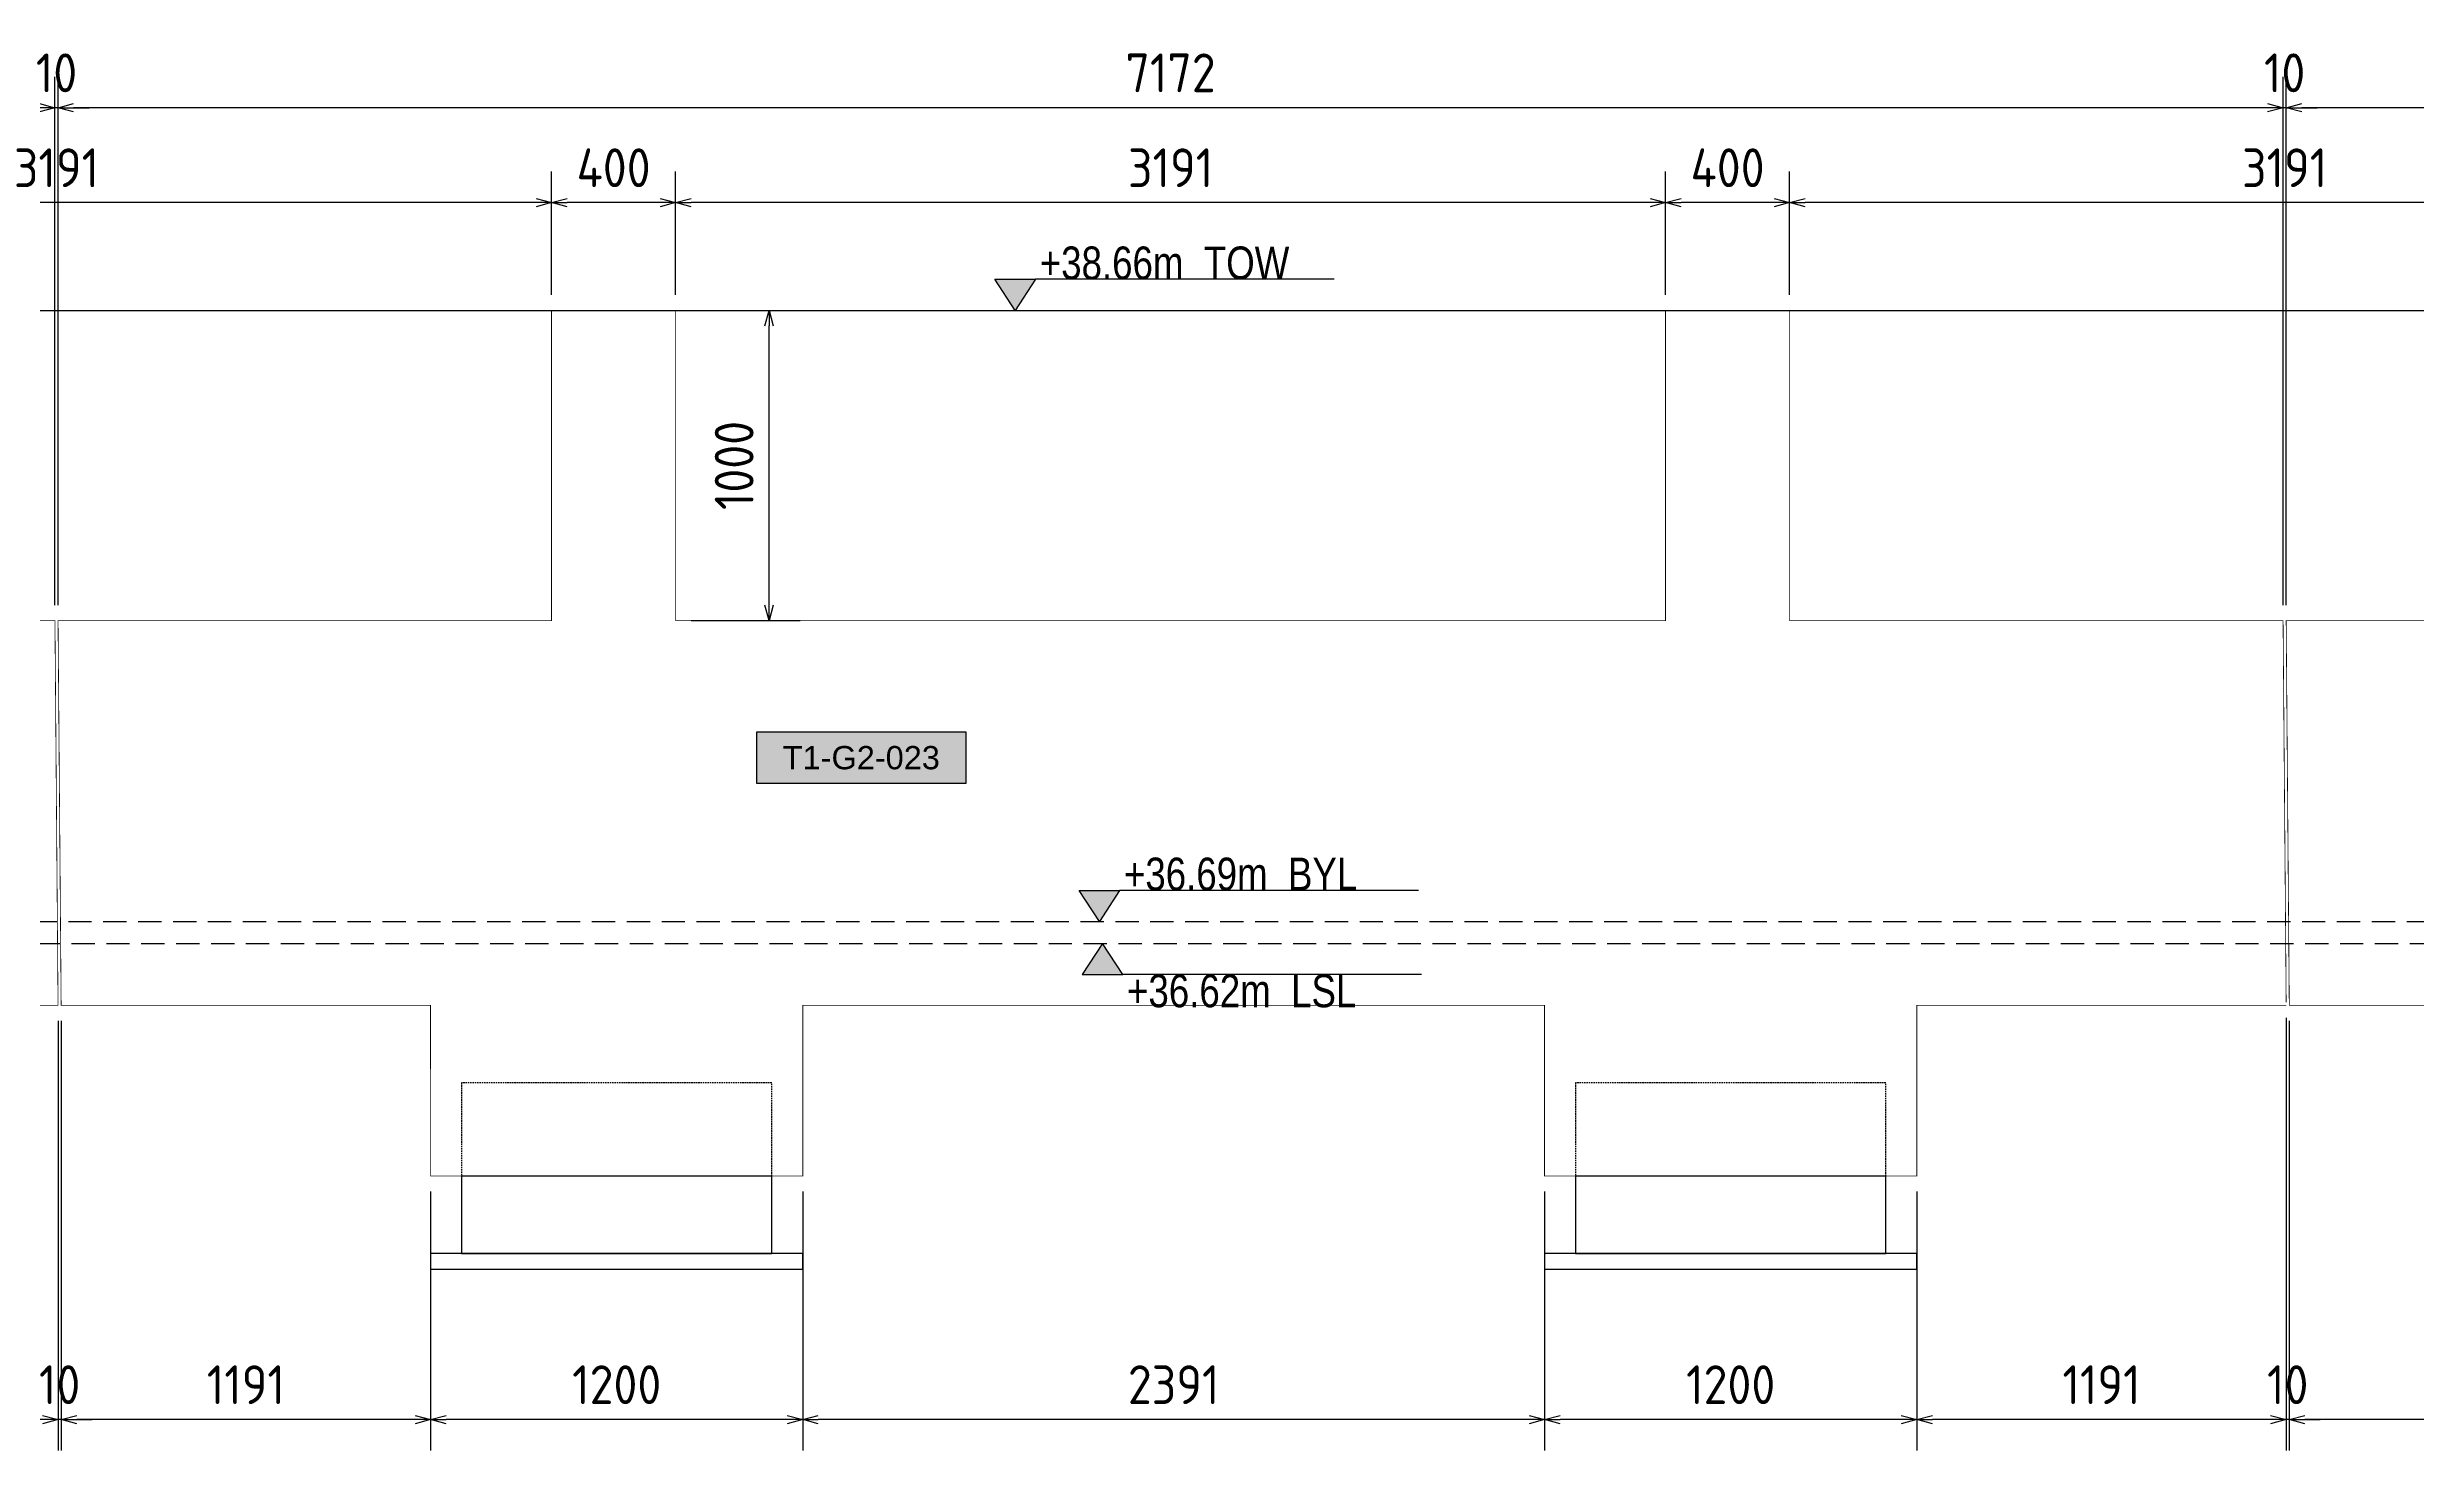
# Model space of a CAD drawing. Header units: centimetres. Extents: x -6122352 to 6876996, y -1694241 to 2592194.
# Drawn here: x 3308152 to 3315789, y 50187 to 54711 of the extents above; entities that cross this region are included whole.
import ezdxf
from ezdxf.enums import TextEntityAlignment as Align

# ---------------------------------------------------------------- set-up
doc = ezdxf.new("R2010")
doc.units = ezdxf.units.CM
doc.header["$MEASUREMENT"] = 0
doc.header["$PDMODE"] = 66
doc.header["$PDSIZE"] = 100
for name, pattern in [('23585-XR-AR-END-SETTING OUT PLAN$0$HIDDEN', [0.375, 0.25, -0.125]), ('CENTER', [2, 1.25, -0.25, 0.25, -0.25]), ('DASHED2', [0.375, 0.25, -0.125])]:
    doc.linetypes.add(name, pattern=pattern)
doc.layers.get('Defpoints').update_dxf_attribs({"color": 255, "linetype": 'CENTER'})
for name, color, linetype in [('00-MI-DIM', 7, 'Continuous'), ('@MI-TYPE-01', 30, 'Continuous'), ('@MI-TYPE-02', 6, 'Continuous'), ('JML-Dimension', 1, 'Continuous'), ('PANEL-TAGS', 7, 'Continuous'), ('SECTION', 130, 'Continuous')]:
    doc.layers.add(name, color=color, linetype=linetype)
doc.styles.add('PANELTAG_STYLE', font='arial.ttf')
doc.styles.add('Schueco-BEMSTIL', font='isocpeur.ttf', dxfattribs={"width": 0.9})
doc.styles.add('txt-Pisa-std', font='arial.ttf', dxfattribs={"width": 0.8})
doc.dimstyles.new('MI- JWC-TXT-2.5 MM', dxfattribs={"dimscale": 1.5, "dimtxt": 2.5, "dimasz": 1, "dimexe": 2, "dimexo": 1, "dimgap": 1, "dimtad": 1, "dimdec": 0, "dimdsep": 46, "dimtxsty": 'Schueco-BEMSTIL', "dimblk": 'OPEN30', "dimcen": 0, "dimdle": 2, "dimclrd": 140, "dimclre": 8, "dimclrt": 40, "dimadec": 0, "dimazin": 2, "dimtfac": 1, "dimtdec": 0, "dimtix": 1, "dimtmove": 2, "dimatfit": 3, "dimldrblk": 'OPEN', "dimfxl": 2, "dimlwd": -1, "dimlwe": -1, "dimarcsym": 0})

# ---------------------------------------------------------------- blocks, each defined once
blk = doc.blocks.new('T1-FOOTING ELEVATION')
at = {"color": 9}
blk.add_lwpolyline([(-600, -250), (600, -250), (600, -300), (-600, -300)], close=True, dxfattribs=at)
at = {"layer": '@MI-TYPE-01', "color": 114, "linetype": '23585-XR-AR-END-SETTING OUT PLAN$0$HIDDEN', "ltscale": 20, "true_color": 0x139b48}
blk.add_lwpolyline([(-500, 0), (-500, 300), (500, 300), (500, 0)], dxfattribs=at)
at = {"layer": '@MI-TYPE-01', "color": 114, "true_color": 0x139b48}
blk.add_lwpolyline([(-500, 0), (500, 0), (500, -250), (-500, -250)], close=True, dxfattribs=at)
blk = doc.blocks.new('_Open30')
at = {"color": 0, "linetype": 'ByBlock', "lineweight": -2}
for p, q in [((-1, 0.27), (0, 0)), ((0, 0), (-1, -0.27)), ((0, 0), (-1, 0))]:
    blk.add_line(p, q, dxfattribs=at)
blk = doc.blocks.new('*D4191')
at = {"layer": '@MI-TYPE-02', "color": 8, "transparency": 16777216}
for p, q in [((3310227, 53863), (3310578.1, 53863)), ((3310227, 52863), (3310578.1, 52863))]:
    blk.add_line(p, q, dxfattribs=at)
at = {"layer": '@MI-TYPE-02', "color": 140, "transparency": 16777216}
blk.add_line((3310478.1, 52913), (3310478.1, 53813), dxfattribs=at)
at = {"layer": 'Defpoints', "color": 0, "transparency": 16777216}
for p in [(3310177, 53863), (3310478.1, 53863), (3310177, 52863)]:
    blk.add_point(p, dxfattribs=at)
at = {"layer": '@MI-TYPE-02', "color": 140, "transparency": 16777216, "xscale": 50, "yscale": 50, "zscale": 50}
for p, rotation in [((3310478.1, 53863), 90), ((3310478.1, 52863), 270)]:
    blk.add_blockref('_Open30', p, dxfattribs=dict(at, rotation=rotation))
at = {"layer": '@MI-TYPE-02', "color": 40, "transparency": 16777216, "insert": (3310365.6, 53363), "char_height": 125, "attachment_point": 5, "rotation": 90, "style": 'Schueco-BEMSTIL'}
blk.add_mtext('1000', dxfattribs=at)
blk = doc.blocks.new('_Open')
at = {"color": 0, "linetype": 'ByBlock', "lineweight": -2}
for p, q in [((-1, 0.2), (0, 0)), ((-1, -0.2), (0, 0)), ((0, 0), (-1, 0))]:
    blk.add_line(p, q, dxfattribs=at)
blk = doc.blocks.new('*D4243')
at = {"layer": '00-MI-DIM', "color": 8, "transparency": 16777216}
for p, q in [((3313767.8, 53913), (3313767.8, 54310.3)), ((3316958.9, 53913), (3316958.9, 54310.3))]:
    blk.add_line(p, q, dxfattribs=at)
at = {"layer": '00-MI-DIM', "color": 140, "transparency": 16777216}
blk.add_line((3316908.9, 54210.3), (3313817.8, 54210.3), dxfattribs=at)
at = {"layer": 'Defpoints', "color": 0, "transparency": 16777216}
for p in [(3313767.8, 54210.3), (3313767.8, 53863), (3316958.9, 53863)]:
    blk.add_point(p, dxfattribs=at)
at = {"layer": '00-MI-DIM', "color": 140, "transparency": 16777216, "xscale": 50, "yscale": 50, "zscale": 50, "rotation": 180}
blk.add_blockref('_Open30', (3313767.8, 54210.3), dxfattribs=at)
at = {"layer": '00-MI-DIM', "color": 140, "transparency": 16777216, "xscale": 50, "yscale": 50, "zscale": 50}
blk.add_blockref('_Open30', (3316958.9, 54210.3), dxfattribs=at)
at = {"layer": '00-MI-DIM', "color": 40, "transparency": 16777216, "insert": (3315363.4, 54322.8), "char_height": 125, "attachment_point": 5, "style": 'Schueco-BEMSTIL'}
blk.add_mtext('3191', dxfattribs=at)
blk = doc.blocks.new('*D4245')
at = {"layer": '00-MI-DIM', "color": 8, "transparency": 16777216}
for p, q in [((3313367.8, 53913), (3313367.8, 54310.3)), ((3313767.8, 53913), (3313767.8, 54310.3))]:
    blk.add_line(p, q, dxfattribs=at)
at = {"layer": '00-MI-DIM', "color": 140, "transparency": 16777216}
blk.add_line((3313717.8, 54210.3), (3313417.8, 54210.3), dxfattribs=at)
at = {"layer": 'Defpoints', "color": 0, "transparency": 16777216}
for p in [(3313367.8, 54210.3), (3313367.8, 53863), (3313767.8, 53863)]:
    blk.add_point(p, dxfattribs=at)
at = {"layer": '00-MI-DIM', "color": 140, "transparency": 16777216, "xscale": 50, "yscale": 50, "zscale": 50, "rotation": 180}
blk.add_blockref('_Open30', (3313367.8, 54210.3), dxfattribs=at)
at = {"layer": '00-MI-DIM', "color": 140, "transparency": 16777216, "xscale": 50, "yscale": 50, "zscale": 50}
blk.add_blockref('_Open30', (3313767.8, 54210.3), dxfattribs=at)
at = {"layer": '00-MI-DIM', "color": 40, "transparency": 16777216, "insert": (3313567.8, 54322.8), "char_height": 125, "attachment_point": 5, "style": 'Schueco-BEMSTIL'}
blk.add_mtext('400', dxfattribs=at)
blk = doc.blocks.new('*D4293')
at = {"layer": '00-MI-DIM', "color": 8, "transparency": 16777216}
for p, q in [((3310177, 53913), (3310177, 54310.3)), ((3313367.8, 53913), (3313367.8, 54310.3))]:
    blk.add_line(p, q, dxfattribs=at)
at = {"layer": '00-MI-DIM', "color": 140, "transparency": 16777216}
blk.add_line((3313317.8, 54210.3), (3310227, 54210.3), dxfattribs=at)
at = {"layer": 'Defpoints', "color": 0, "transparency": 16777216}
for p in [(3310177, 54210.3), (3310177, 53863), (3313367.8, 53863)]:
    blk.add_point(p, dxfattribs=at)
at = {"layer": '00-MI-DIM', "color": 140, "transparency": 16777216, "xscale": 50, "yscale": 50, "zscale": 50, "rotation": 180}
blk.add_blockref('_Open30', (3310177, 54210.3), dxfattribs=at)
at = {"layer": '00-MI-DIM', "color": 140, "transparency": 16777216, "xscale": 50, "yscale": 50, "zscale": 50}
blk.add_blockref('_Open30', (3313367.8, 54210.3), dxfattribs=at)
at = {"layer": '00-MI-DIM', "color": 40, "transparency": 16777216, "insert": (3311772.4, 54322.8), "char_height": 125, "attachment_point": 5, "style": 'Schueco-BEMSTIL'}
blk.add_mtext('3191', dxfattribs=at)
blk = doc.blocks.new('*D4295')
at = {"layer": '00-MI-DIM', "color": 8, "transparency": 16777216}
for p, q in [((3309777, 53913), (3309777, 54310.3)), ((3310177, 53913), (3310177, 54310.3))]:
    blk.add_line(p, q, dxfattribs=at)
at = {"layer": '00-MI-DIM', "color": 140, "transparency": 16777216}
blk.add_line((3310127, 54210.3), (3309827, 54210.3), dxfattribs=at)
at = {"layer": 'Defpoints', "color": 0, "transparency": 16777216}
for p in [(3309777, 54210.3), (3309777, 53863), (3310177, 53863)]:
    blk.add_point(p, dxfattribs=at)
at = {"layer": '00-MI-DIM', "color": 140, "transparency": 16777216, "xscale": 50, "yscale": 50, "zscale": 50, "rotation": 180}
blk.add_blockref('_Open30', (3309777, 54210.3), dxfattribs=at)
at = {"layer": '00-MI-DIM', "color": 140, "transparency": 16777216, "xscale": 50, "yscale": 50, "zscale": 50}
blk.add_blockref('_Open30', (3310177, 54210.3), dxfattribs=at)
at = {"layer": '00-MI-DIM', "color": 40, "transparency": 16777216, "insert": (3309977, 54322.8), "char_height": 125, "attachment_point": 5, "style": 'Schueco-BEMSTIL'}
blk.add_mtext('400', dxfattribs=at)
blk = doc.blocks.new('*D4297')
at = {"layer": '00-MI-DIM', "color": 8, "transparency": 16777216}
for p, q in [((3306585.6, 53913), (3306585.6, 54310.3)), ((3309777, 53913), (3309777, 54310.3))]:
    blk.add_line(p, q, dxfattribs=at)
at = {"layer": '00-MI-DIM', "color": 140, "transparency": 16777216}
blk.add_line((3309727, 54210.3), (3306635.6, 54210.3), dxfattribs=at)
at = {"layer": 'Defpoints', "color": 0, "transparency": 16777216}
for p in [(3306585.6, 54210.3), (3306585.6, 53863), (3309777, 53863)]:
    blk.add_point(p, dxfattribs=at)
at = {"layer": '00-MI-DIM', "color": 140, "transparency": 16777216, "xscale": 50, "yscale": 50, "zscale": 50, "rotation": 180}
blk.add_blockref('_Open30', (3306585.6, 54210.3), dxfattribs=at)
at = {"layer": '00-MI-DIM', "color": 140, "transparency": 16777216, "xscale": 50, "yscale": 50, "zscale": 50}
blk.add_blockref('_Open30', (3309777, 54210.3), dxfattribs=at)
at = {"layer": '00-MI-DIM', "color": 40, "transparency": 16777216, "insert": (3308181.3, 54322.8), "char_height": 125, "attachment_point": 5, "style": 'Schueco-BEMSTIL'}
blk.add_mtext('3191', dxfattribs=at)
blk = doc.blocks.new('*D4325')
at = {"layer": '00-MI-DIM', "color": 8, "transparency": 16777216}
for p, q in [((3315368.4, 52913), (3315368.4, 54616.3)), ((3320948.1, 53913), (3320948.1, 54616.3))]:
    blk.add_line(p, q, dxfattribs=at)
at = {"layer": '00-MI-DIM', "color": 140, "transparency": 16777216}
blk.add_line((3320898.1, 54516.3), (3315418.4, 54516.3), dxfattribs=at)
at = {"layer": 'Defpoints', "color": 0, "transparency": 16777216}
for p in [(3315368.4, 54516.3), (3320948.1, 53863), (3315368.4, 52863)]:
    blk.add_point(p, dxfattribs=at)
at = {"layer": '00-MI-DIM', "color": 140, "transparency": 16777216, "xscale": 50, "yscale": 50, "zscale": 50, "rotation": 180}
blk.add_blockref('_Open30', (3315368.4, 54516.3), dxfattribs=at)
at = {"layer": '00-MI-DIM', "color": 140, "transparency": 16777216, "xscale": 50, "yscale": 50, "zscale": 50}
blk.add_blockref('_Open30', (3320948.1, 54516.3), dxfattribs=at)
at = {"layer": '00-MI-DIM', "color": 40, "transparency": 16777216, "insert": (3318158.2, 54628.8), "char_height": 125, "attachment_point": 5, "style": 'Schueco-BEMSTIL'}
blk.add_mtext('5580', dxfattribs=at)
blk = doc.blocks.new('*D4327')
at = {"layer": '00-MI-DIM', "color": 8, "transparency": 16777216}
for p, q in [((3315358.4, 52913), (3315358.4, 54616.3)), ((3315368.4, 52913), (3315368.4, 54616.3))]:
    blk.add_line(p, q, dxfattribs=at)
at = {"layer": '00-MI-DIM', "color": 140, "transparency": 16777216}
for p, q in [((3315308.4, 54516.3), (3315258.4, 54516.3)), ((3315368.4, 54516.3), (3315358.4, 54516.3)), ((3315418.4, 54516.3), (3315468.4, 54516.3))]:
    blk.add_line(p, q, dxfattribs=at)
at = {"layer": 'Defpoints', "color": 0, "transparency": 16777216}
for p in [(3315358.4, 54516.3), (3315358.4, 52863), (3315368.4, 52863)]:
    blk.add_point(p, dxfattribs=at)
at = {"layer": '00-MI-DIM', "color": 140, "transparency": 16777216, "xscale": 50, "yscale": 50, "zscale": 50}
blk.add_blockref('_Open30', (3315358.4, 54516.3), dxfattribs=at)
at = {"layer": '00-MI-DIM', "color": 140, "transparency": 16777216, "xscale": 50, "yscale": 50, "zscale": 50, "rotation": 180}
blk.add_blockref('_Open30', (3315368.4, 54516.3), dxfattribs=at)
at = {"layer": '00-MI-DIM', "color": 40, "transparency": 16777216, "insert": (3315363.4, 54628.8), "char_height": 125, "attachment_point": 5, "style": 'Schueco-BEMSTIL'}
blk.add_mtext('10', dxfattribs=at)
blk = doc.blocks.new('*D4329')
at = {"layer": '00-MI-DIM', "color": 8, "transparency": 16777216}
for p, q in [((3308186.3, 52913), (3308186.3, 54616.3)), ((3315358.4, 52913), (3315358.4, 54616.3))]:
    blk.add_line(p, q, dxfattribs=at)
at = {"layer": '00-MI-DIM', "color": 140, "transparency": 16777216}
blk.add_line((3315308.4, 54516.3), (3308236.3, 54516.3), dxfattribs=at)
at = {"layer": 'Defpoints', "color": 0, "transparency": 16777216}
for p in [(3308186.3, 54516.3), (3308186.3, 52863), (3315358.4, 52863)]:
    blk.add_point(p, dxfattribs=at)
at = {"layer": '00-MI-DIM', "color": 140, "transparency": 16777216, "xscale": 50, "yscale": 50, "zscale": 50, "rotation": 180}
blk.add_blockref('_Open30', (3308186.3, 54516.3), dxfattribs=at)
at = {"layer": '00-MI-DIM', "color": 140, "transparency": 16777216, "xscale": 50, "yscale": 50, "zscale": 50}
blk.add_blockref('_Open30', (3315358.4, 54516.3), dxfattribs=at)
at = {"layer": '00-MI-DIM', "color": 40, "transparency": 16777216, "insert": (3311772.3, 54628.8), "char_height": 125, "attachment_point": 5, "style": 'Schueco-BEMSTIL'}
blk.add_mtext('7172', dxfattribs=at)
blk = doc.blocks.new('*D4331')
at = {"layer": '00-MI-DIM', "color": 8, "transparency": 16777216}
for p, q in [((3308176.3, 52913), (3308176.3, 54616.3)), ((3308186.3, 52913), (3308186.3, 54616.3))]:
    blk.add_line(p, q, dxfattribs=at)
at = {"layer": '00-MI-DIM', "color": 140, "transparency": 16777216}
for p, q in [((3308126.3, 54516.3), (3308076.3, 54516.3)), ((3308186.3, 54516.3), (3308176.3, 54516.3)), ((3308236.3, 54516.3), (3308286.3, 54516.3))]:
    blk.add_line(p, q, dxfattribs=at)
at = {"layer": 'Defpoints', "color": 0, "transparency": 16777216}
for p in [(3308176.3, 54516.3), (3308176.3, 52863), (3308186.3, 52863)]:
    blk.add_point(p, dxfattribs=at)
at = {"layer": '00-MI-DIM', "color": 140, "transparency": 16777216, "xscale": 50, "yscale": 50, "zscale": 50}
blk.add_blockref('_Open30', (3308176.3, 54516.3), dxfattribs=at)
at = {"layer": '00-MI-DIM', "color": 140, "transparency": 16777216, "xscale": 50, "yscale": 50, "zscale": 50, "rotation": 180}
blk.add_blockref('_Open30', (3308186.3, 54516.3), dxfattribs=at)
at = {"layer": '00-MI-DIM', "color": 40, "transparency": 16777216, "insert": (3308181.3, 54628.8), "char_height": 125, "attachment_point": 5, "style": 'Schueco-BEMSTIL'}
blk.add_mtext('10', dxfattribs=at)
blk = doc.blocks.new('*D4357')
at = {"layer": '00-MI-DIM', "color": 8, "transparency": 16777216}
for p, q in [((3302593.9, 52980.8), (3302593.9, 54616.3)), ((3308176.3, 52913), (3308176.3, 54616.3))]:
    blk.add_line(p, q, dxfattribs=at)
at = {"layer": '00-MI-DIM', "color": 140, "transparency": 16777216}
blk.add_line((3308126.3, 54516.3), (3302643.9, 54516.3), dxfattribs=at)
at = {"layer": 'Defpoints', "color": 0, "transparency": 16777216}
for p in [(3302593.9, 54516.3), (3302593.9, 52930.8), (3308176.3, 52863)]:
    blk.add_point(p, dxfattribs=at)
at = {"layer": '00-MI-DIM', "color": 140, "transparency": 16777216, "xscale": 50, "yscale": 50, "zscale": 50, "rotation": 180}
blk.add_blockref('_Open30', (3302593.9, 54516.3), dxfattribs=at)
at = {"layer": '00-MI-DIM', "color": 140, "transparency": 16777216, "xscale": 50, "yscale": 50, "zscale": 50}
blk.add_blockref('_Open30', (3308176.3, 54516.3), dxfattribs=at)
at = {"layer": '00-MI-DIM', "color": 40, "transparency": 16777216, "insert": (3305387.1, 54628.8), "char_height": 125, "attachment_point": 5, "style": 'Schueco-BEMSTIL'}
blk.add_mtext('5582', dxfattribs=at)
blk = doc.blocks.new('*D4377')
at = {"layer": '00-MI-DIM', "color": 8, "transparency": 16777216}
for p, q in [((3315378.3, 51572.7), (3315378.3, 50187.5)), ((3316568.9, 51022.7), (3316568.9, 50187.5))]:
    blk.add_line(p, q, dxfattribs=at)
at = {"layer": '00-MI-DIM', "color": 140, "transparency": 16777216}
blk.add_line((3316518.9, 50287.5), (3315428.3, 50287.5), dxfattribs=at)
at = {"layer": 'Defpoints', "color": 0, "transparency": 16777216}
for p in [(3315378.3, 51622.7), (3316568.9, 51072.7), (3315378.3, 50287.5)]:
    blk.add_point(p, dxfattribs=at)
at = {"layer": '00-MI-DIM', "color": 140, "transparency": 16777216, "xscale": 50, "yscale": 50, "zscale": 50, "rotation": 180}
blk.add_blockref('_Open30', (3315378.3, 50287.5), dxfattribs=at)
at = {"layer": '00-MI-DIM', "color": 140, "transparency": 16777216, "xscale": 50, "yscale": 50, "zscale": 50}
blk.add_blockref('_Open30', (3316568.9, 50287.5), dxfattribs=at)
at = {"layer": '00-MI-DIM', "color": 40, "transparency": 16777216, "insert": (3315973.6, 50400), "char_height": 125, "attachment_point": 5, "style": 'Schueco-BEMSTIL'}
blk.add_mtext('1191', dxfattribs=at)
blk = doc.blocks.new('*D4379')
at = {"layer": '00-MI-DIM', "color": 8, "transparency": 16777216}
for p, q in [((3315368.3, 51582.7), (3315368.3, 50187.5)), ((3315378.3, 51572.7), (3315378.3, 50187.5))]:
    blk.add_line(p, q, dxfattribs=at)
at = {"layer": '00-MI-DIM', "color": 140, "transparency": 16777216}
for p, q in [((3315318.3, 50287.5), (3315268.3, 50287.5)), ((3315378.3, 50287.5), (3315368.3, 50287.5)), ((3315428.3, 50287.5), (3315478.3, 50287.5))]:
    blk.add_line(p, q, dxfattribs=at)
at = {"layer": 'Defpoints', "color": 0, "transparency": 16777216}
for p in [(3315368.3, 51632.7), (3315378.3, 51622.7), (3315368.3, 50287.5)]:
    blk.add_point(p, dxfattribs=at)
at = {"layer": '00-MI-DIM', "color": 140, "transparency": 16777216, "xscale": 50, "yscale": 50, "zscale": 50}
blk.add_blockref('_Open30', (3315368.3, 50287.5), dxfattribs=at)
at = {"layer": '00-MI-DIM', "color": 140, "transparency": 16777216, "xscale": 50, "yscale": 50, "zscale": 50, "rotation": 180}
blk.add_blockref('_Open30', (3315378.3, 50287.5), dxfattribs=at)
at = {"layer": '00-MI-DIM', "color": 40, "transparency": 16777216, "insert": (3315373.3, 50400), "char_height": 125, "attachment_point": 5, "style": 'Schueco-BEMSTIL'}
blk.add_mtext('10', dxfattribs=at)
blk = doc.blocks.new('*D4381')
at = {"layer": '00-MI-DIM', "color": 8, "transparency": 16777216}
for p, q in [((3315368.3, 51582.7), (3315368.3, 50187.5)), ((3314177.8, 51022.7), (3314177.8, 50187.5))]:
    blk.add_line(p, q, dxfattribs=at)
at = {"layer": '00-MI-DIM', "color": 140, "transparency": 16777216}
blk.add_line((3315318.3, 50287.5), (3314227.8, 50287.5), dxfattribs=at)
at = {"layer": 'Defpoints', "color": 0, "transparency": 16777216}
for p in [(3315368.3, 51632.7), (3314177.8, 51072.7), (3314177.8, 50287.5)]:
    blk.add_point(p, dxfattribs=at)
at = {"layer": '00-MI-DIM', "color": 140, "transparency": 16777216, "xscale": 50, "yscale": 50, "zscale": 50, "rotation": 180}
blk.add_blockref('_Open30', (3314177.8, 50287.5), dxfattribs=at)
at = {"layer": '00-MI-DIM', "color": 140, "transparency": 16777216, "xscale": 50, "yscale": 50, "zscale": 50}
blk.add_blockref('_Open30', (3315368.3, 50287.5), dxfattribs=at)
at = {"layer": '00-MI-DIM', "color": 40, "transparency": 16777216, "insert": (3314773.1, 50400), "char_height": 125, "attachment_point": 5, "style": 'Schueco-BEMSTIL'}
blk.add_mtext('1191', dxfattribs=at)
blk = doc.blocks.new('*D4383')
at = {"layer": '00-MI-DIM', "color": 8, "transparency": 16777216}
for p, q in [((3312977.8, 51022.7), (3312977.8, 50187.5)), ((3314177.8, 51022.7), (3314177.8, 50187.5))]:
    blk.add_line(p, q, dxfattribs=at)
at = {"layer": '00-MI-DIM', "color": 140, "transparency": 16777216}
blk.add_line((3314127.8, 50287.5), (3313027.8, 50287.5), dxfattribs=at)
at = {"layer": 'Defpoints', "color": 0, "transparency": 16777216}
for p in [(3312977.8, 51072.7), (3314177.8, 51072.7), (3312977.8, 50287.5)]:
    blk.add_point(p, dxfattribs=at)
at = {"layer": '00-MI-DIM', "color": 140, "transparency": 16777216, "xscale": 50, "yscale": 50, "zscale": 50, "rotation": 180}
blk.add_blockref('_Open30', (3312977.8, 50287.5), dxfattribs=at)
at = {"layer": '00-MI-DIM', "color": 140, "transparency": 16777216, "xscale": 50, "yscale": 50, "zscale": 50}
blk.add_blockref('_Open30', (3314177.8, 50287.5), dxfattribs=at)
at = {"layer": '00-MI-DIM', "color": 40, "transparency": 16777216, "insert": (3313577.8, 50400), "char_height": 125, "attachment_point": 5, "style": 'Schueco-BEMSTIL'}
blk.add_mtext('1200', dxfattribs=at)
blk = doc.blocks.new('*D4385')
at = {"layer": '00-MI-DIM', "color": 8, "transparency": 16777216}
for p, q in [((3310586.9, 51022.7), (3310586.9, 50187.5)), ((3312977.8, 51022.7), (3312977.8, 50187.5))]:
    blk.add_line(p, q, dxfattribs=at)
at = {"layer": '00-MI-DIM', "color": 140, "transparency": 16777216}
blk.add_line((3312927.8, 50287.5), (3310636.9, 50287.5), dxfattribs=at)
at = {"layer": 'Defpoints', "color": 0, "transparency": 16777216}
for p in [(3310586.9, 51072.7), (3312977.8, 51072.7), (3310586.9, 50287.5)]:
    blk.add_point(p, dxfattribs=at)
at = {"layer": '00-MI-DIM', "color": 140, "transparency": 16777216, "xscale": 50, "yscale": 50, "zscale": 50, "rotation": 180}
blk.add_blockref('_Open30', (3310586.9, 50287.5), dxfattribs=at)
at = {"layer": '00-MI-DIM', "color": 140, "transparency": 16777216, "xscale": 50, "yscale": 50, "zscale": 50}
blk.add_blockref('_Open30', (3312977.8, 50287.5), dxfattribs=at)
at = {"layer": '00-MI-DIM', "color": 40, "transparency": 16777216, "insert": (3311782.4, 50400), "char_height": 125, "attachment_point": 5, "style": 'Schueco-BEMSTIL'}
blk.add_mtext('2391', dxfattribs=at)
blk = doc.blocks.new('*D4387')
at = {"layer": '00-MI-DIM', "color": 8, "transparency": 16777216}
for p, q in [((3309387, 51022.7), (3309387, 50187.5)), ((3310586.9, 51022.7), (3310586.9, 50187.5))]:
    blk.add_line(p, q, dxfattribs=at)
at = {"layer": '00-MI-DIM', "color": 140, "transparency": 16777216}
blk.add_line((3310536.9, 50287.5), (3309437, 50287.5), dxfattribs=at)
at = {"layer": 'Defpoints', "color": 0, "transparency": 16777216}
for p in [(3309387, 51072.7), (3310586.9, 51072.7), (3309387, 50287.5)]:
    blk.add_point(p, dxfattribs=at)
at = {"layer": '00-MI-DIM', "color": 140, "transparency": 16777216, "xscale": 50, "yscale": 50, "zscale": 50, "rotation": 180}
blk.add_blockref('_Open30', (3309387, 50287.5), dxfattribs=at)
at = {"layer": '00-MI-DIM', "color": 140, "transparency": 16777216, "xscale": 50, "yscale": 50, "zscale": 50}
blk.add_blockref('_Open30', (3310586.9, 50287.5), dxfattribs=at)
at = {"layer": '00-MI-DIM', "color": 40, "transparency": 16777216, "insert": (3309987, 50400), "char_height": 125, "attachment_point": 5, "style": 'Schueco-BEMSTIL'}
blk.add_mtext('1200', dxfattribs=at)
blk = doc.blocks.new('*D4389')
at = {"layer": '00-MI-DIM', "color": 8, "transparency": 16777216}
for p, q in [((3308196.3, 51572.7), (3308196.3, 50187.5)), ((3309387, 51022.7), (3309387, 50187.5))]:
    blk.add_line(p, q, dxfattribs=at)
at = {"layer": '00-MI-DIM', "color": 140, "transparency": 16777216}
blk.add_line((3309337, 50287.5), (3308246.3, 50287.5), dxfattribs=at)
at = {"layer": 'Defpoints', "color": 0, "transparency": 16777216}
for p in [(3308196.3, 51622.7), (3309387, 51072.7), (3308196.3, 50287.5)]:
    blk.add_point(p, dxfattribs=at)
at = {"layer": '00-MI-DIM', "color": 140, "transparency": 16777216, "xscale": 50, "yscale": 50, "zscale": 50, "rotation": 180}
blk.add_blockref('_Open30', (3308196.3, 50287.5), dxfattribs=at)
at = {"layer": '00-MI-DIM', "color": 140, "transparency": 16777216, "xscale": 50, "yscale": 50, "zscale": 50}
blk.add_blockref('_Open30', (3309387, 50287.5), dxfattribs=at)
at = {"layer": '00-MI-DIM', "color": 40, "transparency": 16777216, "insert": (3308791.6, 50400), "char_height": 125, "attachment_point": 5, "style": 'Schueco-BEMSTIL'}
blk.add_mtext('1191', dxfattribs=at)
blk = doc.blocks.new('*D4391')
at = {"layer": '00-MI-DIM', "color": 8, "transparency": 16777216}
for p, q in [((3308186.3, 51572.7), (3308186.3, 50187.5)), ((3308196.3, 51572.7), (3308196.3, 50187.5))]:
    blk.add_line(p, q, dxfattribs=at)
at = {"layer": '00-MI-DIM', "color": 140, "transparency": 16777216}
for p, q in [((3308136.3, 50287.5), (3308086.3, 50287.5)), ((3308196.3, 50287.5), (3308186.3, 50287.5)), ((3308246.3, 50287.5), (3308296.3, 50287.5))]:
    blk.add_line(p, q, dxfattribs=at)
at = {"layer": 'Defpoints', "color": 0, "transparency": 16777216}
for p in [(3308186.3, 51622.7), (3308196.3, 51622.7), (3308186.3, 50287.5)]:
    blk.add_point(p, dxfattribs=at)
at = {"layer": '00-MI-DIM', "color": 140, "transparency": 16777216, "xscale": 50, "yscale": 50, "zscale": 50}
blk.add_blockref('_Open30', (3308186.3, 50287.5), dxfattribs=at)
at = {"layer": '00-MI-DIM', "color": 140, "transparency": 16777216, "xscale": 50, "yscale": 50, "zscale": 50, "rotation": 180}
blk.add_blockref('_Open30', (3308196.3, 50287.5), dxfattribs=at)
at = {"layer": '00-MI-DIM', "color": 40, "transparency": 16777216, "insert": (3308191.3, 50400), "char_height": 125, "attachment_point": 5, "style": 'Schueco-BEMSTIL'}
blk.add_mtext('10', dxfattribs=at)
blk = doc.blocks.new('*D4393')
at = {"layer": '00-MI-DIM', "color": 8, "transparency": 16777216}
for p, q in [((3308186.3, 51572.7), (3308186.3, 50187.5)), ((3306995.5, 51022.7), (3306995.5, 50187.5))]:
    blk.add_line(p, q, dxfattribs=at)
at = {"layer": '00-MI-DIM', "color": 140, "transparency": 16777216}
blk.add_line((3308136.3, 50287.5), (3307045.5, 50287.5), dxfattribs=at)
at = {"layer": 'Defpoints', "color": 0, "transparency": 16777216}
for p in [(3308186.3, 51622.7), (3306995.5, 51072.7), (3306995.5, 50287.5)]:
    blk.add_point(p, dxfattribs=at)
at = {"layer": '00-MI-DIM', "color": 140, "transparency": 16777216, "xscale": 50, "yscale": 50, "zscale": 50, "rotation": 180}
blk.add_blockref('_Open30', (3306995.5, 50287.5), dxfattribs=at)
at = {"layer": '00-MI-DIM', "color": 140, "transparency": 16777216, "xscale": 50, "yscale": 50, "zscale": 50}
blk.add_blockref('_Open30', (3308186.3, 50287.5), dxfattribs=at)
at = {"layer": '00-MI-DIM', "color": 40, "transparency": 16777216, "insert": (3307590.9, 50400), "char_height": 125, "attachment_point": 5, "style": 'Schueco-BEMSTIL'}
blk.add_mtext('1191', dxfattribs=at)
blk = doc.blocks.new('PANELTAG')
at = {"layer": 'PANEL-TAGS', "color": 1}
blk.add_lwpolyline([(-13.5, -3.3), (13.5, -3.3), (13.5, 3.3), (-13.5, 3.3)], close=True, dxfattribs=at)
at = {"layer": 'PANEL-TAGS', "color": 40, "true_color": 0xffd700}
blk.add_solid([(-13.5, -3.3), (13.5, -3.3), (-13.5, 3.3), (13.5, 3.3)], dxfattribs=at)
at = {"layer": 'PANEL-TAGS', "color": 5, "style": 'PANELTAG_STYLE'}
blk.add_attdef('TAGNO', text='', height=3, dxfattribs=at).set_placement((0, 0), align=Align.CENTER)
blk = doc.blocks.new('*U1144')
at = {"layer": 'JML-Dimension'}
h = blk.add_hatch(color=10, dxfattribs=at)
h.dxf.hatch_style = 1
h.paths.add_polyline_path([(0, 0), (-1.54, 2.37), (1.54, 2.37)])
blk.add_line((24.31, 2.37), (1.54, 2.37), dxfattribs=at)
blk.add_lwpolyline([(0, 0), (-1.54, 2.37), (1.54, 2.37), (0, 0)], dxfattribs=at)
at = {"color": 5, "style": 'txt-Pisa-std', "width": 0.8}
blk.add_attdef('+0.0', text='', height=2.5, dxfattribs=at).set_placement((1.87, 2.37), align=Align.BOTTOM_LEFT)
blk = doc.blocks.new('*U1145')
at = {"layer": 'JML-Dimension'}
h = blk.add_hatch(color=10, dxfattribs=at)
h.dxf.hatch_style = 1
h.paths.add_polyline_path([(0, 0), (-1.54, 2.37), (1.54, 2.37)])
blk.add_line((24.31, 2.37), (1.54, 2.37), dxfattribs=at)
blk.add_lwpolyline([(0, 0), (-1.54, 2.37), (1.54, 2.37), (0, 0)], dxfattribs=at)
at = {"color": 5, "style": 'txt-Pisa-std', "width": 0.8}
blk.add_attdef('+0.0', text='', height=2.5, dxfattribs=at).set_placement((1.87, 2.37), align=Align.BOTTOM_LEFT)
blk = doc.blocks.new('*U1146')
at = {"layer": 'JML-Dimension'}
h = blk.add_hatch(color=10, dxfattribs=at)
h.dxf.hatch_style = 1
h.paths.add_polyline_path([(0, 0), (-1.54, 2.37), (1.54, 2.37)])
blk.add_line((24.31, 2.37), (1.54, 2.37), dxfattribs=at)
blk.add_lwpolyline([(0, 0), (-1.54, 2.37), (1.54, 2.37), (0, 0)], dxfattribs=at)
at = {"color": 5, "style": 'txt-Pisa-std', "width": 0.8}
blk.add_attdef('+0.0', text='', height=2.5, dxfattribs=at).set_placement((1.87, 2.37), align=Align.BOTTOM_LEFT)

msp = doc.modelspace()

# ---------------------------------------------------------------- linework, layer by layer
at = {"color": 160, "linetype": 'DASHED2', "ltscale": 5}
msp.add_lwpolyline([(3303004.53869, 53862.9868), (3322642.3982, 53862.9868)], dxfattribs=at)
at = {"color": 160, "linetype": 'DASHED2', "ltscale": 300}
for points in [[(3302594.52238, 51892.9868), (3322642.3982, 51892.9868)], [(3302604.50079, 51822.67534), (3322652.37661, 51822.67534)]]:
    msp.add_lwpolyline(points, dxfattribs=at)
at = {"layer": '@MI-TYPE-01', "color": 30, "ltscale": 20, "const_width": 2.5}
for points in [[(3302604.50079, 51112.67534), (3302594.52238, 53862.98679), (3302994.52238, 53862.98679), (3302994.52238, 52862.98679), (3306185.55634, 52862.98679), (3306185.55634, 53862.98679), (3306585.55634, 53862.98679), (3306585.55634, 52862.98679), (3308176.25887, 52862.98679), (3308186.25329, 51622.67534), (3306995.55076, 51622.67534), (3306995.53475, 51072.67534), (3305795.53475, 51072.67534), (3305795.53475, 51072.67534), (3305795.53475, 51622.67534), (3303404.50079, 51622.67534), (3303404.50079, 51072.67534), (3302604.50079, 51072.67534), (3302604.50079, 51112.67534)], [(3315368.3449, 51632.67534), (3315358.36649, 52862.9868), (3313767.80446, 52862.9868), (3313767.80446, 53862.9868), (3313367.80446, 53862.9868), (3313367.80446, 52862.9868), (3310176.9614, 52862.9868), (3310176.9614, 53862.9868), (3309776.9614, 53862.9868), (3309776.9614, 52862.9868), (3308186.25887, 52862.9868), (3308196.25329, 51622.67534), (3309386.95582, 51622.67534), (3309386.99983, 51072.67534), (3310586.93981, 51072.67534), (3310586.93981, 51622.67534), (3312977.78287, 51622.67534), (3312977.80652, 51072.67534), (3314177.78287, 51072.67534), (3314177.78287, 51622.67534), (3315368.3449, 51622.67534)], [(3316958.92852, 52862.9868), (3315368.36649, 52862.9868), (3315378.3449, 51622.67534), (3316568.90693, 51622.67534)]]:
    msp.add_lwpolyline(points, dxfattribs=at)

# ---------------------------------------------------------------- block references
at = {"layer": '@MI-TYPE-01', "color": 30, "xscale": -1}
for p in [(3309986.93981, 51072.67534), (3313577.78287, 51072.67534)]:
    msp.add_blockref('T1-FOOTING ELEVATION', p, dxfattribs=at)
at = {"layer": 'PANEL-TAGS'}
ref = msp.add_blockref('PANELTAG', (3310775.47095, 52421.27681), dxfattribs=dict(at, xscale=25, yscale=25, zscale=25))
ref.add_attrib('TAGNO', 'T1-G2-023', dxfattribs={"color": 5, "height": 75, "style": 'PANELTAG_STYLE'}).set_placement((3310775.47095, 52421.27681), align=Align.MIDDLE_CENTER)
at = {"layer": 'SECTION', "color": 6}
ref = msp.add_blockref('*U1144', (3311271.53144, 53862.9868), dxfattribs=dict(at, xscale=42.30147098076819, yscale=42.30147098076819, zscale=42.30147098076819))
ref.add_attrib('+0.0', '+38.66m  TOW', (3311350.66009, 53963.24386), dxfattribs={"layer": 'JML-Dimension', "color": 5, "height": 105.7536775, "style": 'txt-Pisa-std', "width": 0.8})
ref = msp.add_blockref('*U1145', (3311542.84311, 51892.9868), dxfattribs=dict(at, xscale=42.30147098076819, yscale=42.30147098076819, zscale=42.30147098076819))
ref.add_attrib('+0.0', '+36.69m  BYL', (3311621.97176, 51993.24386), dxfattribs={"layer": 'JML-Dimension', "color": 5, "height": 105.7536775, "style": 'txt-Pisa-std', "width": 0.8})
ref = msp.add_blockref('*U1146', (3311552.82152, 51822.67534), dxfattribs=dict(at, xscale=-42.30147098076819, yscale=42.30147098076819, zscale=42.30147098076819, rotation=180))
ref.add_attrib('+0.0', '+36.62m  LSL', (3311631.95017, 51616.73674), dxfattribs={"layer": 'JML-Dimension', "color": 5, "height": 105.7536775, "style": 'txt-Pisa-std', "width": 0.8})

# ---------------------------------------------------------------- dimensions: what is measured, and where the dimension line sits
at = {"layer": '00-MI-DIM', "color": 30}
for base, p1, p2, picture, middle in [((3302593.90445, 54516.33405), (3308176.25887, 52862.98679), (3302593.90445, 52930.7994), '*D4357', (3305387.08166, 54516.33405)), ((3308176.25887, 54516.33405), (3308186.25887, 52862.9868), (3308176.25887, 52862.98679), '*D4331', (3308181.25887, 54516.33405)), ((3308186.25887, 54516.33405), (3315358.36649, 52862.9868), (3308186.25887, 52862.9868), '*D4329', (3311772.31268, 54516.33405)), ((3315358.36649, 54516.33405), (3315368.36649, 52862.9868), (3315358.36649, 52862.9868), '*D4327', (3315363.36649, 54516.33405)), ((3306585.55634, 54210.25635), (3309776.9614, 53862.9868), (3306585.55634, 53862.98679), '*D4297', (3308181.25887, 54210.25635)), ((3309776.9614, 54210.25635), (3310176.9614, 53862.9868), (3309776.9614, 53862.9868), '*D4295', (3309976.9614, 54210.25635)), ((3310176.9614, 54210.25635), (3313367.80446, 53862.9868), (3310176.9614, 53862.9868), '*D4293', (3311772.38293, 54210.25635)), ((3313367.80446, 54210.25635), (3313767.80446, 53862.9868), (3313367.80446, 53862.9868), '*D4245', (3313567.80446, 54210.25635)), ((3313767.80446, 54210.25635), (3316958.92852, 53862.9868), (3313767.80446, 53862.9868), '*D4243', (3315363.36649, 54210.25635)), ((3314177.78287, 50287.48732), (3315368.3449, 51632.67534), (3314177.78287, 51072.67534), '*D4381', (3314773.06389, 50287.48732)), ((3315368.3449, 50287.48732), (3315378.3449, 51622.67534), (3315368.3449, 51632.67534), '*D4379', (3315373.3449, 50287.48732)), ((3306995.53475, 50287.48732), (3308186.25329, 51622.67534), (3306995.53475, 51072.67534), '*D4393', (3307590.89402, 50287.48732)), ((3308186.25329, 50287.48732), (3308196.25329, 51622.67534), (3308186.25329, 51622.67534), '*D4391', (3308191.25329, 50287.48732)), ((3308196.25329, 50287.48732), (3309386.99983, 51072.67534), (3308196.25329, 51622.67534), '*D4389', (3308791.62656, 50287.48732)), ((3315378.3449, 50287.48732), (3316568.90693, 51072.67534), (3315378.3449, 51622.67534), '*D4377', (3315973.62592, 50287.48732)), ((3309386.99983, 50287.48732), (3310586.93981, 51072.67534), (3309386.99983, 51072.67534), '*D4387', (3309986.96982, 50287.48732)), ((3310586.93981, 50287.48732), (3312977.80652, 51072.67534), (3310586.93981, 51072.67534), '*D4385', (3311782.37317, 50287.48732)), ((3312977.80652, 50287.48732), (3314177.78287, 51072.67534), (3312977.80652, 51072.67534), '*D4383', (3313577.7947, 50287.48732))]:
    dim = msp.add_linear_dim(base=base, p1=p1, p2=p2, angle=180, dimstyle='MI- JWC-TXT-2.5 MM', dxfattribs=at)
    dim.commit()
    dim.dimension.update_dxf_attribs({"geometry": picture, "text_midpoint": middle, "dimtype": 160})
dim = msp.add_linear_dim(base=(3315368.36649, 54516.33405), p1=(3320948.05264, 53862.9868), p2=(3315368.36649, 52862.9868), angle=180, dimstyle='MI- JWC-TXT-2.5 MM', dxfattribs=at)
dim.commit()
dim.dimension.update_dxf_attribs({"geometry": '*D4325', "text_midpoint": (3318158.20956, 54628.83405)})
at = {"layer": '@MI-TYPE-02', "color": 30}
dim = msp.add_linear_dim(base=(3310478.09165, 53862.9868), p1=(3310176.9614, 52862.9868), p2=(3310176.9614, 53862.9868), angle=90, dimstyle='MI- JWC-TXT-2.5 MM', dxfattribs=at)
dim.commit()
dim.dimension.update_dxf_attribs({"geometry": '*D4191', "text_midpoint": (3310365.59165, 53362.9868)})

doc.saveas('drawing.dxf')
